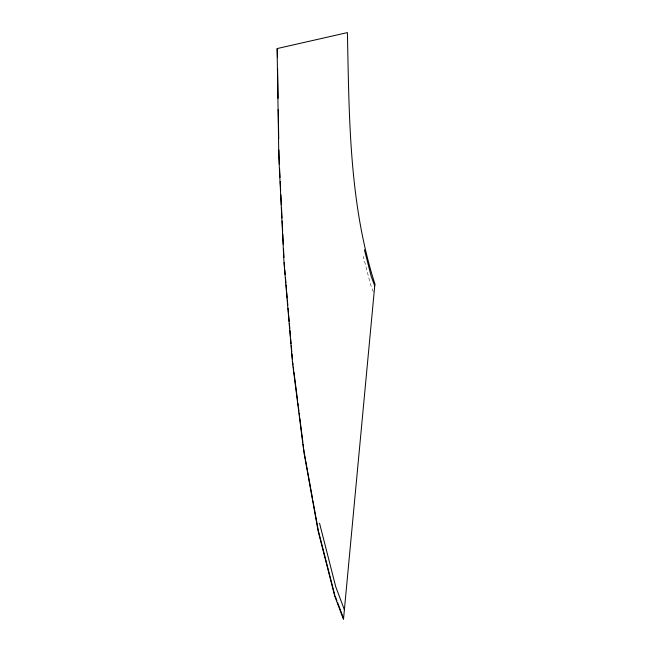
<?xml version="1.0" encoding="UTF-8"?>
<svg xmlns="http://www.w3.org/2000/svg" width="652" height="652" viewBox="0 0 652 652"><rect width="100%" height="100%" fill="white"/><g stroke="black" fill="none" stroke-linecap="round" stroke-linejoin="round"><path stroke-width="0.49" stroke-dasharray="3.26 2.44" d="M373.286 291.819L370.434 284.223L363.327 256.391"/><path stroke-width="0.98" d="M374.737 285.869L371.298 276.709L364.419 249.765M344.386 609.767L335.756 586.792L319.529 523.23M335.152 596.091L336.905 600.761M337.606 602.627L343.571 618.503M334.802 595.154L318.323 530.606L312.927 500.793M304.313 453.091L305.389 459.057M305.747 461.046L307.361 469.986M307.72 471.975L312.569 498.813M292.642 361.901L293.025 364.908M293.286 366.913L293.669 369.92M293.922 371.925L297.622 400.988M297.874 402.993L298.257 406M298.518 408.005L298.901 411.013M299.154 413.018L299.537 416.025M299.79 418.03L302.854 442.08M303.107 444.085L303.49 447.093M303.75 449.098L304.134 452.097M284.199 262.626L284.622 267.695M284.802 269.724L285.226 274.785M285.486 277.825L285.918 282.887M286.089 284.916L286.521 289.977M286.693 292.006L287.214 298.086M287.385 300.107L287.817 305.177M288.078 308.217L288.51 313.278M288.681 315.307L289.195 321.387M289.366 323.408L289.798 328.478M289.969 330.499L290.49 336.579M290.662 338.608L291.094 343.669M291.265 345.699L291.786 351.77M291.957 353.8L292.389 358.861M279.374 164.255L278.909 150.05M279.569 168.314L280.018 177.442M280.221 181.492L280.662 190.62M280.865 194.679L281.362 204.818M281.509 207.866L282.006 218.004M282.153 221.044L282.65 231.191M282.805 234.231L283.302 244.378M283.498 248.428L283.946 257.556M277.287 48.533L277.434 57.669M277.613 68.835L278.078 98.273M278.257 109.446L278.73 138.884M374.9 284.076L343.482 619.4L334.704 596.009L318.192 531.364L303.987 452.732L292.479 362.398L284.019 262.968L278.836 157.328L277.1 48.574L347.41 32.6C349.195 116.692 349.007 203.212 374.9 284.076"/></g></svg>
